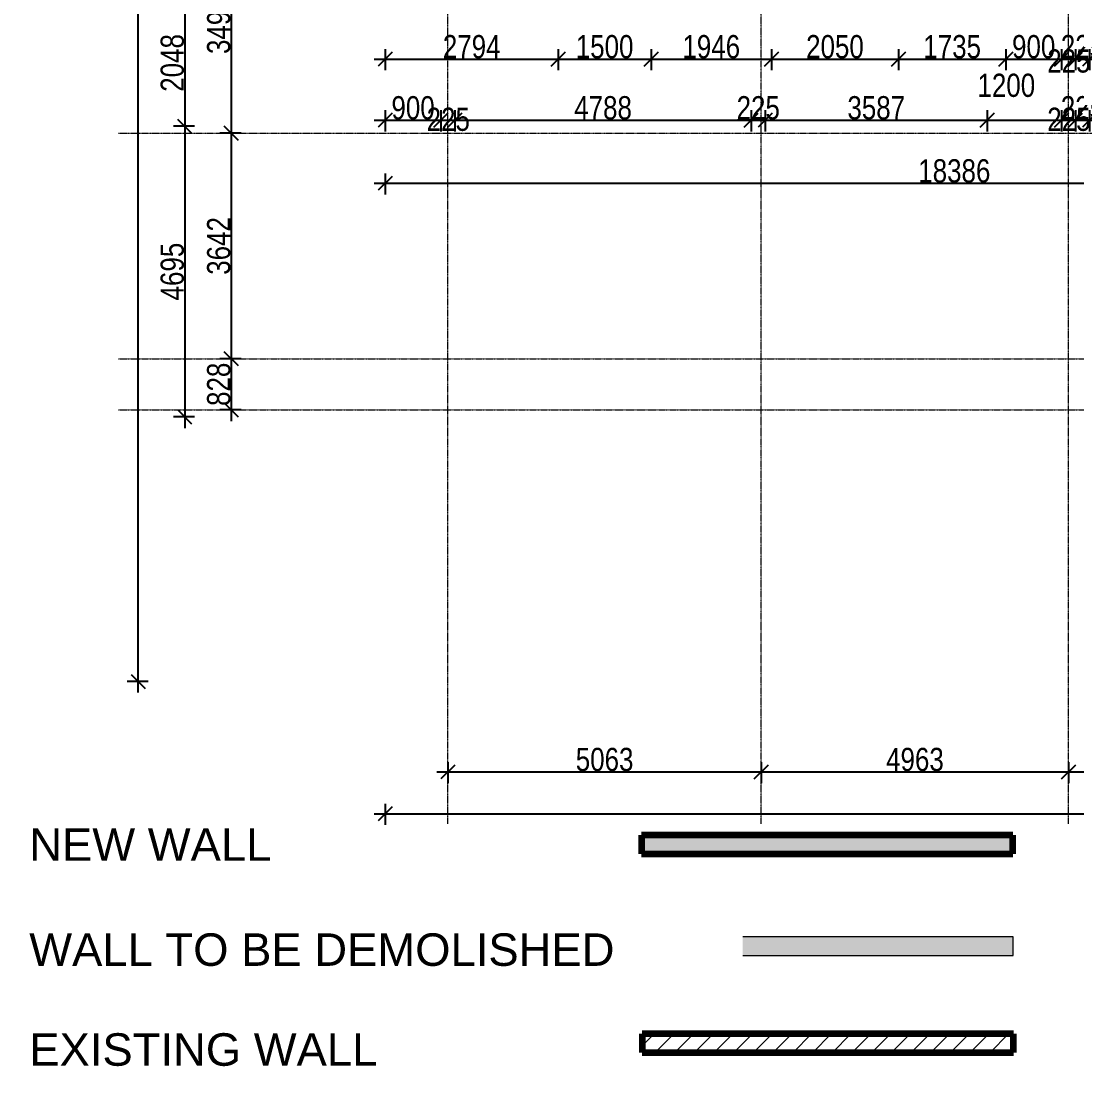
# Model space of a CAD drawing. Header units: millimetres. Extents: x -35190 to 411743, y -233114 to 23872.
# Drawn here: x 122503 to 139557, y -30702 to -13695 of the extents above; entities that cross this region are included whole.
import ezdxf

# ---------------------------------------------------------------- set-up
doc = ezdxf.new("R2010")
doc.units = ezdxf.units.MM
doc.linetypes.add('Grid Line', pattern=[22.225, 12.7, -3.175, 3.175, -3.175])
for name, color, linetype, lineweight in [('A-ANNO-DIMS', 211, 'Continuous', 9), ('A-DETL-GENF', 92, 'Continuous', 18), ('A-DETL-THIN', 151, 'Continuous', 18), ('G-ANNO-TEXT', 231, 'Continuous', 9), ('S-GRID', 1, 'Continuous', 9)]:
    doc.layers.add(name, color=color, linetype=linetype, lineweight=lineweight)
doc.styles.add('Arial_3', font='arial.ttf', dxfattribs={"width": 0.8, "height": 375})
doc.styles.add('Arial_4', font='arial.ttf', dxfattribs={"height": 1500})
doc.dimstyles.new('main_4_5mm', dxfattribs={"dimscale": 304.8, "dimtxt": 382.597275, "dimasz": 0.738189, "dimexe": 0.590551, "dimexo": 0.0625, "dimgap": 0.024606, "dimtad": 1, "dimdec": 0, "dimzin": 0, "dimdsep": 46, "dimtxsty": 'Arial_3', "dimblk1": 'OBLIQUE', "dimblk2": 'OBLIQUE', "dimsah": 1, "dimcen": 0.09, "dimdle": 0.590551, "dimazin": 0, "dimtfac": 1, "dimtdec": 4, "dimtix": 1, "dimtmove": 0, "dimatfit": 3, "dimfxl": 0.590551, "dimfxlon": 1, "dimtvp": 1, "dimtolj": 1, "dimtzin": 0, "dimarcsym": 2})
doc.dimstyles.new('main_4_5mm_1', dxfattribs={"dimscale": 304.8, "dimtxt": 382.597275, "dimasz": 0.738189, "dimexe": 0.590551, "dimexo": 0.0625, "dimgap": 0.024606, "dimtad": 1, "dimdec": 0, "dimzin": 0, "dimdsep": 46, "dimtxsty": 'Arial_3', "dimblk1": 'OBLIQUE', "dimblk2": 'OBLIQUE', "dimsah": 1, "dimcen": 0.09, "dimdle": 0.590551, "dimazin": 0, "dimtfac": 1, "dimtdec": 4, "dimtix": 1, "dimtmove": 1, "dimatfit": 3, "dimfxl": 0.590551, "dimfxlon": 1, "dimtvp": 1, "dimtolj": 1, "dimtzin": 0, "dimarcsym": 2})
doc.dimstyles.new('main_4_5mm_2', dxfattribs={"dimscale": 304.8, "dimtxt": 382.597275, "dimasz": 0.738189, "dimexe": 0.590551, "dimexo": 0.0625, "dimgap": 0.024606, "dimtad": 1, "dimdec": 0, "dimzin": 0, "dimdsep": 46, "dimtxsty": 'Arial_3', "dimblk1": 'OBLIQUE', "dimblk2": 'OBLIQUE', "dimsah": 1, "dimcen": 0.09, "dimdle": 0.590551, "dimazin": 0, "dimtfac": 1, "dimtdec": 4, "dimtix": 1, "dimtmove": 0, "dimatfit": 3, "dimfxl": 0.590551, "dimfxlon": 1, "dimtvp": 1, "dimtolj": 1, "dimtzin": 0, "dimarcsym": 2})

# ---------------------------------------------------------------- blocks, each defined once
blk = doc.blocks.new('_Oblique')
at = {"color": 0, "linetype": 'ByBlock', "lineweight": -2}
blk.add_line((-0.5, -0.5), (0.5, 0.5), dxfattribs=at)
blk = doc.blocks.new('*D3616')
at = {"layer": 'A-ANNO-DIMS', "color": 0, "lineweight": -2, "transparency": 16777216}
for p, q in [((125895, -11833), (125895, -15686)), ((126056, -12013), (125715, -12013)), ((126056, -15506), (125715, -15506))]:
    blk.add_line(p, q, dxfattribs=at)
at = {"layer": 'Defpoints', "color": 0, "transparency": 16777216}
for p in [(126075, -12013), (125895, -15506), (126075, -15506)]:
    blk.add_point(p, dxfattribs=at)
at = {"layer": 'A-ANNO-DIMS', "color": 0, "lineweight": -2, "transparency": 16777216, "xscale": 224.9999999999999, "yscale": 224.9999999999999, "zscale": 224.9999999999999}
for p, rotation in [((125895, -12013), 90), ((125895, -15506), 270)]:
    blk.add_blockref('_Oblique', p, dxfattribs=dict(at, rotation=rotation))
at = {"layer": 'A-ANNO-DIMS', "color": 0, "transparency": 16777216, "insert": (125696, -13760), "char_height": 375, "width": 1101.88, "attachment_point": 5, "rotation": 90, "style": 'Arial_3'}
blk.add_mtext('\\A1;3493', dxfattribs=at)
blk = doc.blocks.new('*D3617')
at = {"layer": 'A-ANNO-DIMS', "color": 0, "lineweight": -2, "transparency": 16777216}
for p, q in [((125895, -15326), (125895, -19328)), ((126056, -15506), (125715, -15506)), ((126056, -19148), (125715, -19148))]:
    blk.add_line(p, q, dxfattribs=at)
at = {"layer": 'Defpoints', "color": 0, "transparency": 16777216}
for p in [(126075, -15506), (125895, -19148), (126075, -19148)]:
    blk.add_point(p, dxfattribs=at)
at = {"layer": 'A-ANNO-DIMS', "color": 0, "lineweight": -2, "transparency": 16777216, "xscale": 224.9999999999999, "yscale": 224.9999999999999, "zscale": 224.9999999999999}
for p, rotation in [((125895, -15506), 90), ((125895, -19148), 270)]:
    blk.add_blockref('_Oblique', p, dxfattribs=dict(at, rotation=rotation))
at = {"layer": 'A-ANNO-DIMS', "color": 0, "transparency": 16777216, "insert": (125696, -17327), "char_height": 375, "width": 1101.88, "attachment_point": 5, "rotation": 90, "style": 'Arial_3'}
blk.add_mtext('\\A1;3642', dxfattribs=at)
blk = doc.blocks.new('*D3618')
at = {"layer": 'A-ANNO-DIMS', "color": 0, "lineweight": -2, "transparency": 16777216}
for p, q in [((125895, -18968), (125895, -20156)), ((126056, -19148), (125715, -19148)), ((126056, -19976), (125715, -19976))]:
    blk.add_line(p, q, dxfattribs=at)
at = {"layer": 'Defpoints', "color": 0, "transparency": 16777216}
for p in [(126075, -19148), (125895, -19976), (126075, -19976)]:
    blk.add_point(p, dxfattribs=at)
at = {"layer": 'A-ANNO-DIMS', "color": 0, "lineweight": -2, "transparency": 16777216, "xscale": 224.9999999999999, "yscale": 224.9999999999999, "zscale": 224.9999999999999}
for p, rotation in [((125895, -19148), 90), ((125895, -19976), 270)]:
    blk.add_blockref('_Oblique', p, dxfattribs=dict(at, rotation=rotation))
at = {"layer": 'A-ANNO-DIMS', "color": 0, "transparency": 16777216, "insert": (125696, -19562), "char_height": 375, "width": 826.41, "attachment_point": 5, "rotation": 90, "style": 'Arial_3'}
blk.add_mtext('\\A1;828', dxfattribs=at)
blk = doc.blocks.new('*D3621')
at = {"layer": 'A-ANNO-DIMS', "color": 0, "lineweight": -2, "transparency": 16777216}
for p, q in [((125145, -13166), (125145, -15574)), ((125306, -13346), (124965, -13346)), ((125306, -15394), (124965, -15394))]:
    blk.add_line(p, q, dxfattribs=at)
at = {"layer": 'Defpoints', "color": 0, "transparency": 16777216}
for p in [(125325, -13346), (125145, -15394), (125325, -15394)]:
    blk.add_point(p, dxfattribs=at)
at = {"layer": 'A-ANNO-DIMS', "color": 0, "lineweight": -2, "transparency": 16777216, "xscale": 224.9999999999999, "yscale": 224.9999999999999, "zscale": 224.9999999999999}
for p, rotation in [((125145, -13346), 90), ((125145, -15394), 270)]:
    blk.add_blockref('_Oblique', p, dxfattribs=dict(at, rotation=rotation))
at = {"layer": 'A-ANNO-DIMS', "color": 0, "transparency": 16777216, "insert": (124946, -14370), "char_height": 375, "width": 1101.88, "attachment_point": 5, "rotation": 90, "style": 'Arial_3'}
blk.add_mtext('\\A1;2048', dxfattribs=at)
blk = doc.blocks.new('*D3622')
at = {"layer": 'A-ANNO-DIMS', "color": 0, "lineweight": -2, "transparency": 16777216}
for p, q in [((125145, -15214), (125145, -20269)), ((125306, -15394), (124965, -15394)), ((125306, -20089), (124965, -20089))]:
    blk.add_line(p, q, dxfattribs=at)
at = {"layer": 'Defpoints', "color": 0, "transparency": 16777216}
for p in [(125325, -15394), (125145, -20089), (125325, -20089)]:
    blk.add_point(p, dxfattribs=at)
at = {"layer": 'A-ANNO-DIMS', "color": 0, "lineweight": -2, "transparency": 16777216, "xscale": 224.9999999999999, "yscale": 224.9999999999999, "zscale": 224.9999999999999}
for p, rotation in [((125145, -15394), 90), ((125145, -20089), 270)]:
    blk.add_blockref('_Oblique', p, dxfattribs=dict(at, rotation=rotation))
at = {"layer": 'A-ANNO-DIMS', "color": 0, "transparency": 16777216, "insert": (124946, -17741), "char_height": 375, "width": 1101.88, "attachment_point": 5, "rotation": 90, "style": 'Arial_3'}
blk.add_mtext('\\A1;4695', dxfattribs=at)
blk = doc.blocks.new('*D3623')
at = {"layer": 'A-ANNO-DIMS', "color": 0, "lineweight": -2, "transparency": 16777216}
for p, q in [((124395, -24541), (124395, 11254)), ((124556, 11074), (124215, 11074)), ((124556, -24361), (124215, -24361))]:
    blk.add_line(p, q, dxfattribs=at)
at = {"layer": 'Defpoints', "color": 0, "transparency": 16777216}
for p in [(124395, 11074), (124575, 11074), (124575, -24361)]:
    blk.add_point(p, dxfattribs=at)
at = {"layer": 'A-ANNO-DIMS', "color": 0, "lineweight": -2, "transparency": 16777216, "xscale": 224.9999999999999, "yscale": 224.9999999999999, "zscale": 224.9999999999999}
for p, rotation in [((124395, 11074), 90), ((124395, -24361), 270)]:
    blk.add_blockref('_Oblique', p, dxfattribs=dict(at, rotation=rotation))
at = {"layer": 'A-ANNO-DIMS', "color": 0, "transparency": 16777216, "insert": (124196, -6643), "char_height": 375, "width": 1377.35, "attachment_point": 5, "rotation": 90, "style": 'Arial_3'}
blk.add_mtext('\\A1;35435', dxfattribs=at)
blk = doc.blocks.new('*D3670')
at = {"layer": 'A-ANNO-DIMS', "color": 0, "lineweight": -2, "transparency": 16777216}
for p, q in [((129397, -25664), (129397, -26005)), ((134459, -25664), (134459, -26005)), ((129217, -25825), (134639, -25825))]:
    blk.add_line(p, q, dxfattribs=at)
at = {"layer": 'Defpoints', "color": 0, "transparency": 16777216}
for p in [(129397, -25645), (134459, -25645), (134459, -25825)]:
    blk.add_point(p, dxfattribs=at)
at = {"layer": 'A-ANNO-DIMS', "color": 0, "lineweight": -2, "transparency": 16777216, "xscale": 224.9999999999999, "yscale": 224.9999999999999, "zscale": 224.9999999999999, "rotation": 180}
blk.add_blockref('_Oblique', (129397, -25825), dxfattribs=at)
at = {"layer": 'A-ANNO-DIMS', "color": 0, "lineweight": -2, "transparency": 16777216, "xscale": 224.9999999999999, "yscale": 224.9999999999999, "zscale": 224.9999999999999}
blk.add_blockref('_Oblique', (134459, -25825), dxfattribs=at)
at = {"layer": 'A-ANNO-DIMS', "color": 0, "transparency": 16777216, "insert": (131928, -25625), "char_height": 375, "width": 1101.88, "attachment_point": 5, "style": 'Arial_3'}
blk.add_mtext('\\A1;5063', dxfattribs=at)
blk = doc.blocks.new('*D3671')
at = {"layer": 'A-ANNO-DIMS', "color": 0, "lineweight": -2, "transparency": 16777216}
for p, q in [((134459, -25664), (134459, -26005)), ((139422, -25664), (139422, -26005)), ((134279, -25825), (139602, -25825))]:
    blk.add_line(p, q, dxfattribs=at)
at = {"layer": 'Defpoints', "color": 0, "transparency": 16777216}
for p in [(134459, -25645), (139422, -25645), (139422, -25825)]:
    blk.add_point(p, dxfattribs=at)
at = {"layer": 'A-ANNO-DIMS', "color": 0, "lineweight": -2, "transparency": 16777216, "xscale": 224.9999999999999, "yscale": 224.9999999999999, "zscale": 224.9999999999999, "rotation": 180}
blk.add_blockref('_Oblique', (134459, -25825), dxfattribs=at)
at = {"layer": 'A-ANNO-DIMS', "color": 0, "lineweight": -2, "transparency": 16777216, "xscale": 224.9999999999999, "yscale": 224.9999999999999, "zscale": 224.9999999999999}
blk.add_blockref('_Oblique', (139422, -25825), dxfattribs=at)
at = {"layer": 'A-ANNO-DIMS', "color": 0, "transparency": 16777216, "insert": (136941, -25625), "char_height": 375, "width": 1101.88, "attachment_point": 5, "style": 'Arial_3'}
blk.add_mtext('\\A1;4963', dxfattribs=at)
blk = doc.blocks.new('*D3672')
at = {"layer": 'A-ANNO-DIMS', "color": 0, "lineweight": -2, "transparency": 16777216}
for p, q in [((139422, -25664), (139422, -26005)), ((148097, -25664), (148097, -26005)), ((139242, -25825), (148277, -25825))]:
    blk.add_line(p, q, dxfattribs=at)
at = {"layer": 'Defpoints', "color": 0, "transparency": 16777216}
for p in [(139422, -25645), (148097, -25645), (148097, -25825)]:
    blk.add_point(p, dxfattribs=at)
at = {"layer": 'A-ANNO-DIMS', "color": 0, "lineweight": -2, "transparency": 16777216, "xscale": 224.9999999999999, "yscale": 224.9999999999999, "zscale": 224.9999999999999, "rotation": 180}
blk.add_blockref('_Oblique', (139422, -25825), dxfattribs=at)
at = {"layer": 'A-ANNO-DIMS', "color": 0, "lineweight": -2, "transparency": 16777216, "xscale": 224.9999999999999, "yscale": 224.9999999999999, "zscale": 224.9999999999999}
blk.add_blockref('_Oblique', (148097, -25825), dxfattribs=at)
at = {"layer": 'A-ANNO-DIMS', "color": 0, "transparency": 16777216, "insert": (143759, -25626), "char_height": 375, "width": 1101.88, "attachment_point": 5, "style": 'Arial_3'}
blk.add_mtext('\\A1;8675', dxfattribs=at)
blk = doc.blocks.new('*D3680')
at = {"layer": 'A-ANNO-DIMS', "color": 0, "lineweight": -2, "transparency": 16777216}
for p, q in [((128384, -14148), (128384, -14489)), ((131178, -14148), (131178, -14489)), ((128204, -14309), (131358, -14309))]:
    blk.add_line(p, q, dxfattribs=at)
at = {"layer": 'Defpoints', "color": 0, "transparency": 16777216}
for p in [(128384, -14129), (131178, -14129), (131178, -14309)]:
    blk.add_point(p, dxfattribs=at)
at = {"layer": 'A-ANNO-DIMS', "color": 0, "lineweight": -2, "transparency": 16777216, "xscale": 224.9999999999999, "yscale": 224.9999999999999, "zscale": 224.9999999999999, "rotation": 180}
blk.add_blockref('_Oblique', (128384, -14309), dxfattribs=at)
at = {"layer": 'A-ANNO-DIMS', "color": 0, "lineweight": -2, "transparency": 16777216, "xscale": 224.9999999999999, "yscale": 224.9999999999999, "zscale": 224.9999999999999}
blk.add_blockref('_Oblique', (131178, -14309), dxfattribs=at)
at = {"layer": 'A-ANNO-DIMS', "color": 0, "transparency": 16777216, "insert": (129781, -14110), "char_height": 375, "width": 1101.88, "attachment_point": 5, "style": 'Arial_3'}
blk.add_mtext('\\A1;2794', dxfattribs=at)
blk = doc.blocks.new('*D3681')
at = {"layer": 'A-ANNO-DIMS', "color": 0, "lineweight": -2, "transparency": 16777216}
for p, q in [((131178, -14148), (131178, -14489)), ((132678, -14148), (132678, -14489)), ((130998, -14309), (132858, -14309))]:
    blk.add_line(p, q, dxfattribs=at)
at = {"layer": 'Defpoints', "color": 0, "transparency": 16777216}
for p in [(131178, -14129), (132678, -14129), (132678, -14309)]:
    blk.add_point(p, dxfattribs=at)
at = {"layer": 'A-ANNO-DIMS', "color": 0, "lineweight": -2, "transparency": 16777216, "xscale": 224.9999999999999, "yscale": 224.9999999999999, "zscale": 224.9999999999999, "rotation": 180}
blk.add_blockref('_Oblique', (131178, -14309), dxfattribs=at)
at = {"layer": 'A-ANNO-DIMS', "color": 0, "lineweight": -2, "transparency": 16777216, "xscale": 224.9999999999999, "yscale": 224.9999999999999, "zscale": 224.9999999999999}
blk.add_blockref('_Oblique', (132678, -14309), dxfattribs=at)
at = {"layer": 'A-ANNO-DIMS', "color": 0, "transparency": 16777216, "insert": (131928, -14110), "char_height": 375, "width": 1101.88, "attachment_point": 5, "style": 'Arial_3'}
blk.add_mtext('\\A1;1500', dxfattribs=at)
blk = doc.blocks.new('*D3682')
at = {"layer": 'A-ANNO-DIMS', "color": 0, "lineweight": -2, "transparency": 16777216}
for p, q in [((132678, -14148), (132678, -14489)), ((134624, -14148), (134624, -14489)), ((132498, -14309), (134804, -14309))]:
    blk.add_line(p, q, dxfattribs=at)
at = {"layer": 'Defpoints', "color": 0, "transparency": 16777216}
for p in [(132678, -14129), (134624, -14129), (134624, -14309)]:
    blk.add_point(p, dxfattribs=at)
at = {"layer": 'A-ANNO-DIMS', "color": 0, "lineweight": -2, "transparency": 16777216, "xscale": 224.9999999999999, "yscale": 224.9999999999999, "zscale": 224.9999999999999, "rotation": 180}
blk.add_blockref('_Oblique', (132678, -14309), dxfattribs=at)
at = {"layer": 'A-ANNO-DIMS', "color": 0, "lineweight": -2, "transparency": 16777216, "xscale": 224.9999999999999, "yscale": 224.9999999999999, "zscale": 224.9999999999999}
blk.add_blockref('_Oblique', (134624, -14309), dxfattribs=at)
at = {"layer": 'A-ANNO-DIMS', "color": 0, "transparency": 16777216, "insert": (133651, -14110), "char_height": 375, "width": 1101.88, "attachment_point": 5, "style": 'Arial_3'}
blk.add_mtext('\\A1;1946', dxfattribs=at)
blk = doc.blocks.new('*D3683')
at = {"layer": 'A-ANNO-DIMS', "color": 0, "lineweight": -2, "transparency": 16777216}
for p, q in [((134624, -14148), (134624, -14489)), ((136674, -14148), (136674, -14489)), ((134444, -14309), (136854, -14309))]:
    blk.add_line(p, q, dxfattribs=at)
at = {"layer": 'Defpoints', "color": 0, "transparency": 16777216}
for p in [(134624, -14129), (136674, -14129), (136674, -14309)]:
    blk.add_point(p, dxfattribs=at)
at = {"layer": 'A-ANNO-DIMS', "color": 0, "lineweight": -2, "transparency": 16777216, "xscale": 224.9999999999999, "yscale": 224.9999999999999, "zscale": 224.9999999999999, "rotation": 180}
blk.add_blockref('_Oblique', (134624, -14309), dxfattribs=at)
at = {"layer": 'A-ANNO-DIMS', "color": 0, "lineweight": -2, "transparency": 16777216, "xscale": 224.9999999999999, "yscale": 224.9999999999999, "zscale": 224.9999999999999}
blk.add_blockref('_Oblique', (136674, -14309), dxfattribs=at)
at = {"layer": 'A-ANNO-DIMS', "color": 0, "transparency": 16777216, "insert": (135649, -14110), "char_height": 375, "width": 1101.88, "attachment_point": 5, "style": 'Arial_3'}
blk.add_mtext('\\A1;2050', dxfattribs=at)
blk = doc.blocks.new('*D3684')
at = {"layer": 'A-ANNO-DIMS', "color": 0, "lineweight": -2, "transparency": 16777216}
for p, q in [((136674, -14148), (136674, -14489)), ((138409, -14148), (138409, -14489)), ((136494, -14309), (138589, -14309))]:
    blk.add_line(p, q, dxfattribs=at)
at = {"layer": 'Defpoints', "color": 0, "transparency": 16777216}
for p in [(136674, -14129), (138409, -14129), (138409, -14309)]:
    blk.add_point(p, dxfattribs=at)
at = {"layer": 'A-ANNO-DIMS', "color": 0, "lineweight": -2, "transparency": 16777216, "xscale": 224.9999999999999, "yscale": 224.9999999999999, "zscale": 224.9999999999999, "rotation": 180}
blk.add_blockref('_Oblique', (136674, -14309), dxfattribs=at)
at = {"layer": 'A-ANNO-DIMS', "color": 0, "lineweight": -2, "transparency": 16777216, "xscale": 224.9999999999999, "yscale": 224.9999999999999, "zscale": 224.9999999999999}
blk.add_blockref('_Oblique', (138409, -14309), dxfattribs=at)
at = {"layer": 'A-ANNO-DIMS', "color": 0, "transparency": 16777216, "insert": (137542, -14110), "char_height": 375, "width": 1101.88, "attachment_point": 5, "style": 'Arial_3'}
blk.add_mtext('\\A1;1735', dxfattribs=at)
blk = doc.blocks.new('*D3685')
at = {"layer": 'A-ANNO-DIMS', "color": 0, "lineweight": -2, "transparency": 16777216}
for p, q in [((138409, -14148), (138409, -14489)), ((139309, -14148), (139309, -14489)), ((138229, -14309), (139489, -14309))]:
    blk.add_line(p, q, dxfattribs=at)
at = {"layer": 'Defpoints', "color": 0, "transparency": 16777216}
for p in [(138409, -14129), (139309, -14129), (139309, -14309)]:
    blk.add_point(p, dxfattribs=at)
at = {"layer": 'A-ANNO-DIMS', "color": 0, "lineweight": -2, "transparency": 16777216, "xscale": 224.9999999999999, "yscale": 224.9999999999999, "zscale": 224.9999999999999, "rotation": 180}
blk.add_blockref('_Oblique', (138409, -14309), dxfattribs=at)
at = {"layer": 'A-ANNO-DIMS', "color": 0, "lineweight": -2, "transparency": 16777216, "xscale": 224.9999999999999, "yscale": 224.9999999999999, "zscale": 224.9999999999999}
blk.add_blockref('_Oblique', (139309, -14309), dxfattribs=at)
at = {"layer": 'A-ANNO-DIMS', "color": 0, "transparency": 16777216, "insert": (138859, -14110), "char_height": 375, "width": 826.41, "attachment_point": 5, "style": 'Arial_3'}
blk.add_mtext('\\A1;900', dxfattribs=at)
blk = doc.blocks.new('*D3686')
at = {"layer": 'A-ANNO-DIMS', "color": 0, "lineweight": -2, "transparency": 16777216}
for p, q in [((139309, -14148), (139309, -14489)), ((139534, -14148), (139534, -14489)), ((139129, -14309), (139714, -14309))]:
    blk.add_line(p, q, dxfattribs=at)
at = {"layer": 'Defpoints', "color": 0, "transparency": 16777216}
for p in [(139309, -14129), (139534, -14129), (139534, -14309)]:
    blk.add_point(p, dxfattribs=at)
at = {"layer": 'A-ANNO-DIMS', "color": 0, "lineweight": -2, "transparency": 16777216, "xscale": 224.9999999999999, "yscale": 224.9999999999999, "zscale": 224.9999999999999, "rotation": 180}
blk.add_blockref('_Oblique', (139309, -14309), dxfattribs=at)
at = {"layer": 'A-ANNO-DIMS', "color": 0, "lineweight": -2, "transparency": 16777216, "xscale": 224.9999999999999, "yscale": 224.9999999999999, "zscale": 224.9999999999999}
blk.add_blockref('_Oblique', (139534, -14309), dxfattribs=at)
at = {"layer": 'A-ANNO-DIMS', "color": 0, "transparency": 16777216, "insert": (139078, -14151), "char_height": 375, "width": 826.41, "attachment_point": 1, "line_spacing_factor": 0.941778, "style": 'Arial_3'}
blk.add_mtext('\\A1;225', dxfattribs=at)
blk = doc.blocks.new('*D3687')
at = {"layer": 'A-ANNO-DIMS', "color": 0, "lineweight": -2, "transparency": 16777216}
for p, q in [((139534, -14148), (139534, -14489)), ((139759, -14148), (139759, -14489)), ((139534, -14309), (139309, -14309)), ((139534, -14309), (139759, -14309)), ((139759, -14309), (139984, -14309))]:
    blk.add_line(p, q, dxfattribs=at)
at = {"layer": 'Defpoints', "color": 0, "transparency": 16777216}
for p in [(139534, -14129), (139759, -14129), (139759, -14309)]:
    blk.add_point(p, dxfattribs=at)
at = {"layer": 'A-ANNO-DIMS', "color": 0, "lineweight": -2, "transparency": 16777216, "xscale": 224.9999999999999, "yscale": 224.9999999999999, "zscale": 224.9999999999999}
blk.add_blockref('_Oblique', (139534, -14309), dxfattribs=at)
at = {"layer": 'A-ANNO-DIMS', "color": 0, "lineweight": -2, "transparency": 16777216, "xscale": 224.9999999999999, "yscale": 224.9999999999999, "zscale": 224.9999999999999, "rotation": 180}
blk.add_blockref('_Oblique', (139759, -14309), dxfattribs=at)
at = {"layer": 'A-ANNO-DIMS', "color": 0, "transparency": 16777216, "insert": (139647, -14110), "char_height": 375, "width": 826.41, "attachment_point": 5, "style": 'Arial_3'}
blk.add_mtext('\\A1;225', dxfattribs=at)
blk = doc.blocks.new('*D3695')
at = {"layer": 'A-ANNO-DIMS', "color": 0, "lineweight": -2, "transparency": 16777216}
for p, q in [((128384, -15135), (128384, -15476)), ((129284, -15135), (129284, -15476)), ((128204, -15296), (129464, -15296))]:
    blk.add_line(p, q, dxfattribs=at)
at = {"layer": 'Defpoints', "color": 0, "transparency": 16777216}
for p in [(128384, -15116), (129284, -15116), (129284, -15296)]:
    blk.add_point(p, dxfattribs=at)
at = {"layer": 'A-ANNO-DIMS', "color": 0, "lineweight": -2, "transparency": 16777216, "xscale": 224.9999999999999, "yscale": 224.9999999999999, "zscale": 224.9999999999999, "rotation": 180}
blk.add_blockref('_Oblique', (128384, -15296), dxfattribs=at)
at = {"layer": 'A-ANNO-DIMS', "color": 0, "lineweight": -2, "transparency": 16777216, "xscale": 224.9999999999999, "yscale": 224.9999999999999, "zscale": 224.9999999999999}
blk.add_blockref('_Oblique', (129284, -15296), dxfattribs=at)
at = {"layer": 'A-ANNO-DIMS', "color": 0, "transparency": 16777216, "insert": (128834, -15097), "char_height": 375, "width": 826.41, "attachment_point": 5, "style": 'Arial_3'}
blk.add_mtext('\\A1;900', dxfattribs=at)
blk = doc.blocks.new('*D3696')
at = {"layer": 'A-ANNO-DIMS', "color": 0, "lineweight": -2, "transparency": 16777216}
for p, q in [((129284, -15135), (129284, -15476)), ((129509, -15135), (129509, -15476)), ((129104, -15296), (129689, -15296))]:
    blk.add_line(p, q, dxfattribs=at)
at = {"layer": 'Defpoints', "color": 0, "transparency": 16777216}
for p in [(129284, -15116), (129509, -15116), (129509, -15296)]:
    blk.add_point(p, dxfattribs=at)
at = {"layer": 'A-ANNO-DIMS', "color": 0, "lineweight": -2, "transparency": 16777216, "xscale": 224.9999999999999, "yscale": 224.9999999999999, "zscale": 224.9999999999999, "rotation": 180}
blk.add_blockref('_Oblique', (129284, -15296), dxfattribs=at)
at = {"layer": 'A-ANNO-DIMS', "color": 0, "lineweight": -2, "transparency": 16777216, "xscale": 224.9999999999999, "yscale": 224.9999999999999, "zscale": 224.9999999999999}
blk.add_blockref('_Oblique', (129509, -15296), dxfattribs=at)
at = {"layer": 'A-ANNO-DIMS', "color": 0, "transparency": 16777216, "insert": (129053, -15093), "char_height": 375, "width": 826.41, "attachment_point": 1, "line_spacing_factor": 0.941778, "style": 'Arial_3'}
blk.add_mtext('\\A1;225', dxfattribs=at)
blk = doc.blocks.new('*D3697')
at = {"layer": 'A-ANNO-DIMS', "color": 0, "lineweight": -2, "transparency": 16777216}
for p, q in [((129509, -15135), (129509, -15476)), ((134297, -15135), (134297, -15476)), ((129329, -15296), (134477, -15296))]:
    blk.add_line(p, q, dxfattribs=at)
at = {"layer": 'Defpoints', "color": 0, "transparency": 16777216}
for p in [(129509, -15116), (134297, -15116), (134297, -15296)]:
    blk.add_point(p, dxfattribs=at)
at = {"layer": 'A-ANNO-DIMS', "color": 0, "lineweight": -2, "transparency": 16777216, "xscale": 224.9999999999999, "yscale": 224.9999999999999, "zscale": 224.9999999999999, "rotation": 180}
blk.add_blockref('_Oblique', (129509, -15296), dxfattribs=at)
at = {"layer": 'A-ANNO-DIMS', "color": 0, "lineweight": -2, "transparency": 16777216, "xscale": 224.9999999999999, "yscale": 224.9999999999999, "zscale": 224.9999999999999}
blk.add_blockref('_Oblique', (134297, -15296), dxfattribs=at)
at = {"layer": 'A-ANNO-DIMS', "color": 0, "transparency": 16777216, "insert": (131903, -15097), "char_height": 375, "width": 1101.88, "attachment_point": 5, "style": 'Arial_3'}
blk.add_mtext('\\A1;4788', dxfattribs=at)
blk = doc.blocks.new('*D3698')
at = {"layer": 'A-ANNO-DIMS', "color": 0, "lineweight": -2, "transparency": 16777216}
for p, q in [((134297, -15135), (134297, -15476)), ((134522, -15135), (134522, -15476)), ((134297, -15296), (134072, -15296)), ((134297, -15296), (134522, -15296)), ((134522, -15296), (134747, -15296))]:
    blk.add_line(p, q, dxfattribs=at)
at = {"layer": 'Defpoints', "color": 0, "transparency": 16777216}
for p in [(134297, -15116), (134522, -15116), (134522, -15296)]:
    blk.add_point(p, dxfattribs=at)
at = {"layer": 'A-ANNO-DIMS', "color": 0, "lineweight": -2, "transparency": 16777216, "xscale": 224.9999999999999, "yscale": 224.9999999999999, "zscale": 224.9999999999999}
blk.add_blockref('_Oblique', (134297, -15296), dxfattribs=at)
at = {"layer": 'A-ANNO-DIMS', "color": 0, "lineweight": -2, "transparency": 16777216, "xscale": 224.9999999999999, "yscale": 224.9999999999999, "zscale": 224.9999999999999, "rotation": 180}
blk.add_blockref('_Oblique', (134522, -15296), dxfattribs=at)
at = {"layer": 'A-ANNO-DIMS', "color": 0, "transparency": 16777216, "insert": (134410, -15097), "char_height": 375, "width": 826.41, "attachment_point": 5, "style": 'Arial_3'}
blk.add_mtext('\\A1;225', dxfattribs=at)
blk = doc.blocks.new('*D3699')
at = {"layer": 'A-ANNO-DIMS', "color": 0, "lineweight": -2, "transparency": 16777216}
for p, q in [((134522, -15135), (134522, -15476)), ((138109, -15135), (138109, -15476)), ((134342, -15296), (138289, -15296))]:
    blk.add_line(p, q, dxfattribs=at)
at = {"layer": 'Defpoints', "color": 0, "transparency": 16777216}
for p in [(134522, -15116), (138109, -15116), (138109, -15296)]:
    blk.add_point(p, dxfattribs=at)
at = {"layer": 'A-ANNO-DIMS', "color": 0, "lineweight": -2, "transparency": 16777216, "xscale": 224.9999999999999, "yscale": 224.9999999999999, "zscale": 224.9999999999999, "rotation": 180}
blk.add_blockref('_Oblique', (134522, -15296), dxfattribs=at)
at = {"layer": 'A-ANNO-DIMS', "color": 0, "lineweight": -2, "transparency": 16777216, "xscale": 224.9999999999999, "yscale": 224.9999999999999, "zscale": 224.9999999999999}
blk.add_blockref('_Oblique', (138109, -15296), dxfattribs=at)
at = {"layer": 'A-ANNO-DIMS', "color": 0, "transparency": 16777216, "insert": (136316, -15097), "char_height": 375, "width": 1101.88, "attachment_point": 5, "style": 'Arial_3'}
blk.add_mtext('\\A1;3587', dxfattribs=at)
blk = doc.blocks.new('*D3700')
at = {"layer": 'A-ANNO-DIMS', "color": 0, "lineweight": -2, "transparency": 16777216}
for p, q in [((138109, -15135), (138109, -15476)), ((139309, -15135), (139309, -15476)), ((137929, -15296), (139489, -15296))]:
    blk.add_line(p, q, dxfattribs=at)
at = {"layer": 'Defpoints', "color": 0, "transparency": 16777216}
for p in [(138109, -15116), (139309, -15116), (139309, -15296)]:
    blk.add_point(p, dxfattribs=at)
at = {"layer": 'A-ANNO-DIMS', "color": 0, "lineweight": -2, "transparency": 16777216, "xscale": 224.9999999999999, "yscale": 224.9999999999999, "zscale": 224.9999999999999, "rotation": 180}
blk.add_blockref('_Oblique', (138109, -15296), dxfattribs=at)
at = {"layer": 'A-ANNO-DIMS', "color": 0, "lineweight": -2, "transparency": 16777216, "xscale": 224.9999999999999, "yscale": 224.9999999999999, "zscale": 224.9999999999999}
blk.add_blockref('_Oblique', (139309, -15296), dxfattribs=at)
at = {"layer": 'A-ANNO-DIMS', "color": 0, "transparency": 16777216, "insert": (137951, -14544), "char_height": 375, "width": 1101.88, "attachment_point": 1, "line_spacing_factor": 0.941778, "style": 'Arial_3'}
blk.add_mtext('\\A1;1200', dxfattribs=at)
blk = doc.blocks.new('*D3701')
at = {"layer": 'A-ANNO-DIMS', "color": 0, "lineweight": -2, "transparency": 16777216}
for p, q in [((139309, -15135), (139309, -15476)), ((139534, -15135), (139534, -15476)), ((139129, -15296), (139714, -15296))]:
    blk.add_line(p, q, dxfattribs=at)
at = {"layer": 'Defpoints', "color": 0, "transparency": 16777216}
for p in [(139309, -15116), (139534, -15116), (139534, -15296)]:
    blk.add_point(p, dxfattribs=at)
at = {"layer": 'A-ANNO-DIMS', "color": 0, "lineweight": -2, "transparency": 16777216, "xscale": 224.9999999999999, "yscale": 224.9999999999999, "zscale": 224.9999999999999, "rotation": 180}
blk.add_blockref('_Oblique', (139309, -15296), dxfattribs=at)
at = {"layer": 'A-ANNO-DIMS', "color": 0, "lineweight": -2, "transparency": 16777216, "xscale": 224.9999999999999, "yscale": 224.9999999999999, "zscale": 224.9999999999999}
blk.add_blockref('_Oblique', (139534, -15296), dxfattribs=at)
at = {"layer": 'A-ANNO-DIMS', "color": 0, "transparency": 16777216, "insert": (139078, -15093), "char_height": 375, "width": 826.41, "attachment_point": 1, "line_spacing_factor": 0.941778, "style": 'Arial_3'}
blk.add_mtext('\\A1;225', dxfattribs=at)
blk = doc.blocks.new('*D3702')
at = {"layer": 'A-ANNO-DIMS', "color": 0, "lineweight": -2, "transparency": 16777216}
for p, q in [((139534, -15135), (139534, -15476)), ((139759, -15135), (139759, -15476)), ((139534, -15296), (139309, -15296)), ((139534, -15296), (139759, -15296)), ((139759, -15296), (139984, -15296))]:
    blk.add_line(p, q, dxfattribs=at)
at = {"layer": 'Defpoints', "color": 0, "transparency": 16777216}
for p in [(139534, -15116), (139759, -15116), (139759, -15296)]:
    blk.add_point(p, dxfattribs=at)
at = {"layer": 'A-ANNO-DIMS', "color": 0, "lineweight": -2, "transparency": 16777216, "xscale": 224.9999999999999, "yscale": 224.9999999999999, "zscale": 224.9999999999999}
blk.add_blockref('_Oblique', (139534, -15296), dxfattribs=at)
at = {"layer": 'A-ANNO-DIMS', "color": 0, "lineweight": -2, "transparency": 16777216, "xscale": 224.9999999999999, "yscale": 224.9999999999999, "zscale": 224.9999999999999, "rotation": 180}
blk.add_blockref('_Oblique', (139759, -15296), dxfattribs=at)
at = {"layer": 'A-ANNO-DIMS', "color": 0, "transparency": 16777216, "insert": (139647, -15097), "char_height": 375, "width": 826.41, "attachment_point": 5, "style": 'Arial_3'}
blk.add_mtext('\\A1;225', dxfattribs=at)
blk = doc.blocks.new('*D3738')
at = {"layer": 'A-ANNO-DIMS', "color": 0, "lineweight": -2, "transparency": 16777216}
for p, q in [((128384, -16154), (128384, -16495)), ((146770, -16154), (146770, -16495)), ((128204, -16315), (146950, -16315))]:
    blk.add_line(p, q, dxfattribs=at)
at = {"layer": 'Defpoints', "color": 0, "transparency": 16777216}
for p in [(128384, -16135), (146770, -16135), (146770, -16315)]:
    blk.add_point(p, dxfattribs=at)
at = {"layer": 'A-ANNO-DIMS', "color": 0, "lineweight": -2, "transparency": 16777216, "xscale": 224.9999999999999, "yscale": 224.9999999999999, "zscale": 224.9999999999999, "rotation": 180}
blk.add_blockref('_Oblique', (128384, -16315), dxfattribs=at)
at = {"layer": 'A-ANNO-DIMS', "color": 0, "lineweight": -2, "transparency": 16777216, "xscale": 224.9999999999999, "yscale": 224.9999999999999, "zscale": 224.9999999999999}
blk.add_blockref('_Oblique', (146770, -16315), dxfattribs=at)
at = {"layer": 'A-ANNO-DIMS', "color": 0, "transparency": 16777216, "insert": (137577, -16116), "char_height": 375, "width": 1377.35, "attachment_point": 5, "style": 'Arial_3'}
blk.add_mtext('\\A1;18386', dxfattribs=at)
blk = doc.blocks.new('*D4016')
at = {"layer": 'A-ANNO-DIMS', "color": 0, "lineweight": -2, "transparency": 16777216}
for p, q in [((128384, -26340), (128384, -26681)), ((182459, -26340), (182459, -26681)), ((128204, -26501), (182639, -26501))]:
    blk.add_line(p, q, dxfattribs=at)
at = {"layer": 'Defpoints', "color": 0, "transparency": 16777216}
for p in [(128384, -26321), (182459, -26321), (182459, -26501)]:
    blk.add_point(p, dxfattribs=at)
at = {"layer": 'A-ANNO-DIMS', "color": 0, "lineweight": -2, "transparency": 16777216, "xscale": 224.9999999999999, "yscale": 224.9999999999999, "zscale": 224.9999999999999, "rotation": 180}
blk.add_blockref('_Oblique', (128384, -26501), dxfattribs=at)
at = {"layer": 'A-ANNO-DIMS', "color": 0, "lineweight": -2, "transparency": 16777216, "xscale": 224.9999999999999, "yscale": 224.9999999999999, "zscale": 224.9999999999999}
blk.add_blockref('_Oblique', (182459, -26501), dxfattribs=at)
at = {"layer": 'A-ANNO-DIMS', "color": 0, "transparency": 16777216, "insert": (155422, -26302), "char_height": 375, "width": 1377.35, "attachment_point": 5, "style": 'Arial_3'}
blk.add_mtext('\\A1;54075', dxfattribs=at)

msp = doc.modelspace()

# ---------------------------------------------------------------- hatches: boundary and pattern name
at = {"layer": 'A-DETL-GENF'}
for color, points in [(1, [(137473.7, -27145.4), (138522.5, -27145.4), (138522.5, -26845.4), (132522.5, -26845.4), (132522.5, -27145.4)]), (7, [(138527.3, -28790.2), (138527.3, -28490.2), (132527.3, -28490.2), (132527.3, -28790.2), (138522.5, -28790.2)])]:
    msp.add_hatch(color=color, dxfattribs=at).paths.add_polyline_path(points)
h = msp.add_hatch(dxfattribs=at)
h.set_pattern_fill('FP_70', style=0, pattern_type=2)
h.set_pattern_definition([(45, (140110.45, -3260.38), (-159.099, 159.099), [])])
h.paths.add_polyline_path([(138527.3, -30355), (138532.1, -30355), (138532.1, -30055), (132532.1, -30055), (132532.1, -30355), (138522.5, -30355)])

# ---------------------------------------------------------------- linework, layer by layer
at = {"layer": 'A-DETL-THIN', "lineweight": 100}
for p, q in [((138522.5, -26845.4), (132522.5, -26845.4)), ((132522.5, -26845.4), (132522.5, -27145.4)), ((138522.5, -27145.4), (138522.5, -26845.4)), ((132522.5, -27145.4), (138522.5, -27145.4)), ((138532.1, -30055), (132532.1, -30055)), ((132532.1, -30055), (132532.1, -30355)), ((138532.1, -30355), (138532.1, -30055)), ((132532.1, -30355), (138532.1, -30355))]:
    msp.add_line(p, q, dxfattribs=at)
at = {"layer": 'A-DETL-THIN'}
for p, q in [((138527.3, -28490.2), (132527.3, -28490.2)), ((132527.3, -28490.2), (132527.3, -28790.2)), ((138527.3, -28790.2), (138527.3, -28490.2)), ((132527.3, -28790.2), (138527.3, -28790.2))]:
    msp.add_line(p, q, dxfattribs=at)
at = {"layer": 'S-GRID', "linetype": 'Grid Line'}
for p, q in [((129396.9, -26662), (129396.9, 15610.8)), ((134459.4, -26662), (134459.4, 15610.8)), ((139421.9, -26662), (139421.9, 15610.8)), ((124075.2, -15506.2), (187181.8, -15506.2)), ((124075.2, -19148.2), (187181.8, -19148.2)), ((124075.2, -19976.2), (187181.8, -19976.2))]:
    msp.add_line(p, q, dxfattribs=at)

# ---------------------------------------------------------------- texts
at = {"layer": 'G-ANNO-TEXT', "color": 7, "char_height": 525, "attachment_point": 1, "style": 'Arial_4', "bg_fill": 3, "box_fill_scale": 1.25, "bg_fill_color": 256, "bg_fill_true_color": 13158600, "bg_fill_transparency": 0}
for s, insert, width in [('NEW WALL', (122633.8, -26734.8), 4719.935), ('EXISTING WALL', (122633.8, -30045.7), 6776.264)]:
    msp.add_mtext(s, dxfattribs=dict(at, insert=insert, width=width))

# ---------------------------------------------------------------- dimensions: what is measured, and where the dimension line sits
at = {"layer": 'A-ANNO-DIMS'}
for base, p1, p2, override, picture, middle in [((124395.2, 11074.3), (124575.2, -24360.7), (124575.2, 11074.3), {"dimpost": '<>', "dimfxl": 35435}, '*D3623', (124196.1, -6643.2)), ((125895.2, -15506.2), (126075.2, -12013.2), (126075.2, -15506.2), {"dimpost": '<>', "dimfxl": 3493}, '*D3616', (125696.1, -13759.7)), ((125145.2, -15393.7), (125325.2, -13345.7), (125325.2, -15393.7), {"dimpost": '<>', "dimfxl": 2048}, '*D3621', (124946.2, -14369.7)), ((125145.2, -20088.7), (125325.2, -15393.7), (125325.2, -20088.7), {"dimpost": '<>', "dimfxl": 4695}, '*D3622', (124946.2, -17741.2)), ((125895.2, -19148.2), (126075.2, -15506.2), (126075.2, -19148.2), {"dimpost": '<>', "dimfxl": 3642}, '*D3617', (125696.1, -17327.2)), ((125895.2, -19976.2), (126075.2, -19148.2), (126075.2, -19976.2), {"dimpost": '<>', "dimfxl": 828}, '*D3618', (125696.2, -19562.2))]:
    dim = msp.add_linear_dim(base=base, p1=p1, p2=p2, angle=90, dimstyle='main_4_5mm', override=override, dxfattribs=at)
    dim.commit()
    dim.dimension.update_dxf_attribs({"geometry": picture, "text_midpoint": middle})
for base, p1, p2, dimstyle, override, picture, middle in [((131178.1, -14308.9), (128384.4, -14128.9), (131178.1, -14128.9), 'main_4_5mm', {"dimpost": '<>', "dimfxl": 2793.75}, '*D3680', (129781.2, -14110)), ((132678.1, -14308.9), (131178.1, -14128.9), (132678.1, -14128.9), 'main_4_5mm', {"dimpost": '<>', "dimfxl": 1500}, '*D3681', (131928.1, -14110)), ((134624.4, -14308.9), (132678.1, -14128.9), (134624.4, -14128.9), 'main_4_5mm', {"dimpost": '<>', "dimfxl": 1946.25}, '*D3682', (133651.2, -14110)), ((136674.4, -14308.9), (134624.4, -14128.9), (136674.4, -14128.9), 'main_4_5mm', {"dimpost": '<>', "dimfxl": 2050}, '*D3683', (135649.4, -14110)), ((138409.4, -14308.9), (136674.4, -14128.9), (138409.4, -14128.9), 'main_4_5mm', {"dimpost": '<>', "dimfxl": 1735}, '*D3684', (137541.9, -14109.9)), ((139309.4, -14308.9), (138409.4, -14128.9), (139309.4, -14128.9), 'main_4_5mm', {"dimpost": '<>', "dimfxl": 900}, '*D3685', (138859.4, -14110)), ((139759.4, -14308.9), (139534.4, -14128.9), (139759.4, -14128.9), 'main_4_5mm', {"dimpost": '<>', "dimfxl": 225}, '*D3687', (139646.9, -14110)), ((129284.4, -15296), (128384.4, -15116), (129284.4, -15116), 'main_4_5mm_2', {"dimpost": '<>', "dimfxl": 900}, '*D3695', (128834.4, -15097.1)), ((134297.4, -15296), (129509.4, -15116), (134297.4, -15116), 'main_4_5mm_2', {"dimpost": '<>', "dimfxl": 4788}, '*D3697', (131903.4, -15097.1)), ((134522.4, -15296), (134297.4, -15116), (134522.4, -15116), 'main_4_5mm_2', {"dimpost": '<>', "dimfxl": 225}, '*D3698', (134409.9, -15097.1)), ((138109.4, -15296), (134522.4, -15116), (138109.4, -15116), 'main_4_5mm_2', {"dimpost": '<>', "dimfxl": 3587}, '*D3699', (136315.9, -15096.9)), ((139759.4, -15296), (139534.4, -15116), (139759.4, -15116), 'main_4_5mm_2', {"dimpost": '<>', "dimfxl": 225}, '*D3702', (139646.9, -15097.1)), ((146770.4, -16315), (128384.4, -16135), (146770.4, -16135), 'main_4_5mm_2', {"dimpost": '<>', "dimfxl": 18386}, '*D3738', (137577.4, -16115.9)), ((134459.3591144, -25824.5760483), (129396.8591144, -25644.5760483), (134459.3591144, -25644.5760483), 'main_4_5mm', {"dimpost": '<>', "dimfxl": 5062.5}, '*D3670', (131928.1091144, -25625.4832788)), ((139421.8591144, -25824.5760483), (134459.3591144, -25644.5760483), (139421.8591144, -25644.5760483), 'main_4_5mm', {"dimpost": '<>', "dimfxl": 4962.5}, '*D3671', (136940.6091144, -25625.4832788)), ((148096.9, -25824.6), (139421.9, -25644.6), (148096.9, -25644.6), 'main_4_5mm', {"dimpost": '<>', "dimfxl": 8675}, '*D3672', (143759.4, -25625.6)), ((182459.4, -26501.3), (128384.4, -26321.3), (182459.4, -26321.3), 'main_4_5mm_2', {"dimpost": '<>', "dimfxl": 54075}, '*D4016', (155421.9, -26302.3))]:
    dim = msp.add_linear_dim(base=base, p1=p1, p2=p2, dimstyle=dimstyle, override=override, dxfattribs=at)
    dim.commit()
    dim.dimension.update_dxf_attribs({"geometry": picture, "text_midpoint": middle})
for base, p1, p2, override, picture, middle in [((139534.4, -14308.9), (139309.4, -14128.9), (139534.4, -14128.9), {"dimpost": '<>', "dimfxl": 225}, '*D3686', (139490.7, -14658.8)), ((139309.4, -15296), (138109.4, -15116), (139309.4, -15116), {"dimpost": '<>', "dimfxl": 1200}, '*D3700', (138502.3, -15051.7)), ((129509.4, -15296), (129284.4, -15116), (129509.4, -15116), {"dimpost": '<>', "dimfxl": 225}, '*D3696', (129465.7, -15600.8)), ((139534.4, -15296), (139309.4, -15116), (139534.4, -15116), {"dimpost": '<>', "dimfxl": 225}, '*D3701', (139490.7, -15600.8))]:
    dim = msp.add_linear_dim(base=base, p1=p1, p2=p2, dimstyle='main_4_5mm_1', override=override, dxfattribs=at)
    dim.commit()
    dim.dimension.update_dxf_attribs({"geometry": picture, "text_midpoint": middle, "dimtype": 160})

# ---------------------------------------------------------------- next in the draw order: texts
at = {"layer": 'G-ANNO-TEXT', "color": 7, "insert": (122633.8, -28431.7), "char_height": 525, "width": 11393.984, "attachment_point": 1, "style": 'Arial_4', "bg_fill": 3, "box_fill_scale": 1.25, "bg_fill_color": 256, "bg_fill_true_color": 13158600, "bg_fill_transparency": 0}
msp.add_mtext('WALL TO BE DEMOLISHED', dxfattribs=at)

doc.saveas('drawing.dxf')
